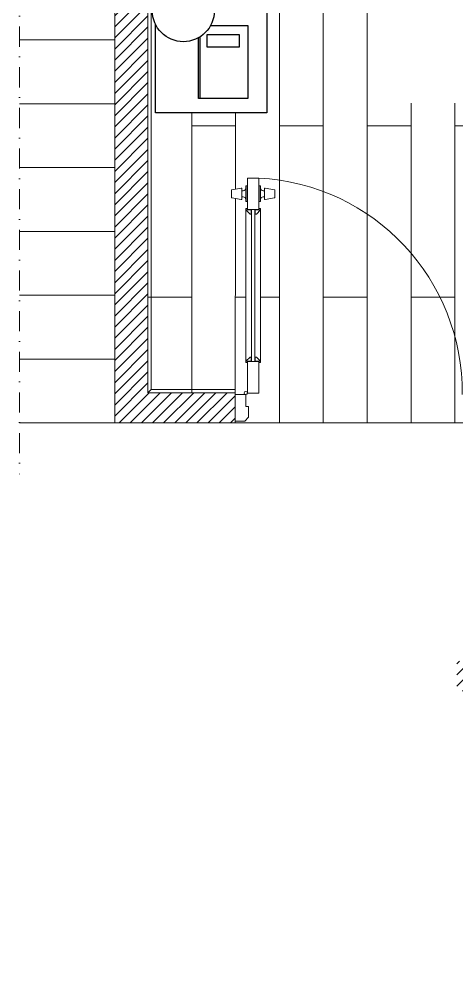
# Model space of a CAD drawing. Header units: centimetres. Extents: x 1723 to 3296, y 1174 to 2216.
# Drawn here: x 1722.8 to 1860.4, y 1180.3 to 1485.5 of the extents above; entities that cross this region are included whole.
import ezdxf

# ---------------------------------------------------------------- set-up
doc = ezdxf.new("R2010")
doc.units = ezdxf.units.CM
doc.linetypes.add('TRATTOPUNTO2', pattern=[12.7, 6.35, -3.175, 0, -3.175])
doc.layers.get('0').update_dxf_attribs({"lineweight": 18})
for name, color, linetype in [('arredo', 253, 'Continuous'), ('campitura', 9, 'Continuous'), ('DETTAGLI', 80, 'Continuous')]:
    doc.layers.add(name, color=color, linetype=linetype)
doc.layers.add('muro sezione', color=10, linetype='Continuous', lineweight=18)
doc.layers.add('Pavimento', color=60, linetype='Continuous', lineweight=18)

msp = doc.modelspace()

# ---------------------------------------------------------------- hatches: boundary and pattern name
at = {"layer": 'campitura', "linetype": 'TRATTOPUNTO2'}
h = msp.add_hatch(dxfattribs=at)
h.set_pattern_fill('ANSI31', color=256, scale=0.78)
h.paths.add_polyline_path([(1763.27, 1614), (1860.39, 1614), (1860.39, 1623.56), (1752.81, 1623.56), (1722.81, 1623.56), (1722.81, 1614), (1752.81, 1614), (1752.81, 1358.43), (1790.75, 1358.43), (1790.75, 1367.33), (1790.75, 1367.9), (1763.27, 1367.9)])
h.paths.add_polyline_path([(2082.93, 1644.78), (2061.4, 1644.78), (2061.4, 1623.56), (1945.07, 1623.56), (1945.07, 1614), (2061.43, 1614), (2061.4, 1219.76), (1957.86, 1219.76), (1957.86, 1283.38), (1874.96, 1283.42), (1874.97, 1367.9), (1865.5, 1367.87), (1865.5, 1358.43), (1865.5, 1358.43), (1865.46, 1283.43), (1860.46, 1283.43), (1860.46, 1273.91), (1865.45, 1273.91), (1948.4, 1273.91), (1948.4, 1210.3), (2061.4, 1210.3), (2061.4, 1210.3), (2061.4, 1180.3), (2082.93, 1180.3), (2082.93, 1210.3)])

# ---------------------------------------------------------------- linework, layer by layer
for p, q in [((1794.57, 1435.53), (1798.21, 1435.53)), ((1794.57, 1435.53), (1794.57, 1425.61)), ((1798.21, 1435.53), (1798.21, 1425.61)), ((1789.53, 1430.57), (1789.53, 1431.67)), ((1789.67, 1431.83), (1792.64, 1432.34)), ((1792.84, 1428.96), (1792.84, 1432.18)), ((1793.25, 1431.54), (1792.84, 1431.54)), ((1794.49, 1433.05), (1794.08, 1433.05)), ((1794.08, 1433.05), (1794.28, 1433.05)), ((1794.08, 1433.05), (1794.08, 1428.09)), ((1794.49, 1428.09), (1794.49, 1433.05)), ((1798.3, 1433.05), (1798.71, 1433.05)), ((1798.3, 1428.09), (1798.3, 1433.05)), ((1798.71, 1433.05), (1798.5, 1433.05)), ((1798.71, 1433.05), (1798.71, 1428.09)), ((1799.54, 1431.54), (1799.95, 1431.54)), ((1799.95, 1428.96), (1799.95, 1432.18)), ((1803.12, 1431.83), (1800.14, 1432.34)), ((1803.26, 1430.57), (1803.26, 1431.67)), ((1789.53, 1430.57), (1789.53, 1429.47)), ((1789.67, 1429.31), (1792.64, 1428.8)), ((1793.25, 1429.59), (1792.84, 1429.59)), ((1799.54, 1429.59), (1799.95, 1429.59)), ((1803.12, 1429.31), (1800.14, 1428.8)), ((1803.26, 1430.57), (1803.26, 1429.47)), ((1794.08, 1428.09), (1794.49, 1428.09)), ((1794.08, 1425.94), (1794.08, 1425.52)), ((1794.49, 1425.94), (1794.08, 1425.94)), ((1794.08, 1425.52), (1794.08, 1377.44)), ((1794.08, 1425.52), (1795.4, 1424.2)), ((1794.49, 1425.94), (1794.49, 1425.52)), ((1794.49, 1425.94), (1794.49, 1425.52)), ((1794.49, 1425.52), (1795.65, 1425.52)), ((1794.49, 1425.52), (1795.81, 1425.52)), ((1794.57, 1425.61), (1798.21, 1425.61)), ((1795.81, 1425.52), (1795.81, 1424.2)), ((1795.9, 1425.61), (1795.9, 1377.77)), ((1796.89, 1425.61), (1796.89, 1377.77)), ((1796.97, 1425.52), (1796.97, 1424.2)), ((1798.3, 1425.52), (1796.97, 1425.52)), ((1798.3, 1425.52), (1797.14, 1425.52)), ((1798.71, 1425.52), (1797.39, 1424.2)), ((1798.71, 1428.09), (1798.3, 1428.09)), ((1798.3, 1425.94), (1798.3, 1425.52)), ((1798.3, 1425.94), (1798.71, 1425.94)), ((1798.3, 1425.94), (1798.3, 1425.52)), ((1798.71, 1425.94), (1798.71, 1425.52)), ((1798.71, 1425.52), (1798.71, 1377.44)), ((1795.81, 1424.2), (1795.4, 1424.2)), ((1796.97, 1424.2), (1797.39, 1424.2)), ((1794.08, 1377.85), (1795.4, 1379.17)), ((1794.08, 1377.44), (1794.08, 1377.85)), ((1794.49, 1377.44), (1794.08, 1377.44)), ((1794.49, 1377.44), (1794.49, 1377.85)), ((1794.49, 1377.85), (1795.81, 1377.85)), ((1794.49, 1377.44), (1794.49, 1377.85)), ((1794.49, 1377.85), (1795.65, 1377.85)), ((1794.57, 1377.77), (1798.21, 1377.77)), ((1794.57, 1377.77), (1798.21, 1377.77)), ((1794.57, 1377.77), (1794.57, 1367.84)), ((1795.81, 1379.17), (1795.4, 1379.17)), ((1795.81, 1377.85), (1795.81, 1379.17)), ((1796.97, 1379.17), (1797.39, 1379.17)), ((1796.97, 1377.85), (1796.97, 1379.17)), ((1798.3, 1377.85), (1796.97, 1377.85)), ((1798.3, 1377.85), (1797.14, 1377.85)), ((1798.71, 1377.85), (1797.39, 1379.17)), ((1798.21, 1377.77), (1798.21, 1367.84)), ((1798.3, 1377.44), (1798.3, 1377.85)), ((1798.3, 1377.44), (1798.3, 1377.85)), ((1798.3, 1377.44), (1798.71, 1377.44)), ((1798.71, 1377.44), (1798.71, 1377.85)), ((1763.27, 1367.9), (1764.26, 1368.9)), ((1790.75, 1367.33), (1794.06, 1367.33)), ((1790.75, 1359), (1790.75, 1367.33)), ((1794.06, 1367.33), (1794.06, 1365.76)), ((1794.06, 1367.33), (1794.06, 1363.61)), ((1794.57, 1367.84), (1798.21, 1367.84)), ((1794.06, 1363.61), (1794.88, 1363.61)), ((1794.88, 1363.61), (1794.88, 1360.2)), ((1793.72, 1359), (1790.75, 1359)), ((1794.88, 1360.2), (1793.72, 1359))]:
    msp.add_line(p, q)
msp.add_lwpolyline([(1790.75, 1367.9), (1790.75, 1368.9), (1764.26, 1368.9), (1764.26, 1613)])
msp.add_circle((1794.06, 1367.84), 0.517)
at = {"color": 252}
msp.add_arc((1794.61, 1368.06), 67.57, 359.3802, 86.9413, dxfattribs=at)
for centre, radius, start, end in [((1789.69, 1431.67), 0.165, 99.7258, 180), ((1789.69, 1431.67), 0.165, 99.7258, 180), ((1792.67, 1432.18), 0.165, 0, 99.7258), ((1793.25, 1432.37), 0.831, 270, 0), ((1799.54, 1432.37), 0.831, 180, 270), ((1800.11, 1432.18), 0.165, 80.2742, 180), ((1803.09, 1431.67), 0.165, 0, 80.2742), ((1803.09, 1431.67), 0.165, 0, 80.2742), ((1789.69, 1429.47), 0.165, 180, 260.2742), ((1789.69, 1429.47), 0.165, 180, 260.2742), ((1792.67, 1428.96), 0.165, 260.2742, 0), ((1792.67, 1428.96), 0.165, 260.2742, 0), ((1793.25, 1428.76), 0.831, 0, 90), ((1799.54, 1428.76), 0.831, 90, 180), ((1800.11, 1428.96), 0.165, 180, 279.7258), ((1800.11, 1428.96), 0.165, 180, 279.7258), ((1803.09, 1429.47), 0.165, 279.7258, 0), ((1803.09, 1429.47), 0.165, 279.7258, 0)]:
    msp.add_arc(centre, radius, start, end)
at = {"layer": 'arredo'}
msp.add_lwpolyline([(1765.7, 1502.03), (1800.7, 1502.03), (1800.7, 1456.03), (1765.7, 1456.03), (1765.7, 1483.82)], dxfattribs=at)
msp.add_circle((1774.41, 1488.22), 9.76, dxfattribs=at)
at = {"layer": 'DETTAGLI'}
msp.add_line((1779.72, 1460.53), (1779.72, 1480.03), dxfattribs=at)
for points in [[(1782.96, 1483.53), (1794.72, 1483.53), (1794.72, 1460.53)], [(1781.93, 1476.72), (1781.93, 1480.72), (1791.93, 1480.72), (1791.93, 1476.72), (1781.93, 1476.72)], [(1794.72, 1460.53), (1779.14, 1460.53), (1779.14, 1479.69)]]:
    msp.add_lwpolyline(points, dxfattribs=at)
at = {"layer": 'muro sezione', "linetype": 'TRATTOPUNTO2'}
msp.add_line((1722.81, 1636.83), (1722.81, 1342.24), dxfattribs=at)
at = {"layer": 'muro sezione'}
for points in [[(1752.81, 1623.56), (1860.39, 1623.56), (1860.39, 1614), (1763.27, 1614), (1763.27, 1367.9), (1790.75, 1367.9)], [(1790.75, 1367.9), (1790.75, 1358.43), (1752.81, 1358.43), (1752.81, 1614)]]:
    msp.add_lwpolyline(points, dxfattribs=at)
at = {"layer": 'Pavimento'}
for p, q in [((1722.81, 1358.43), (1752.81, 1358.43)), ((1790.75, 1358.43), (1865.5, 1358.43))]:
    msp.add_line(p, q, dxfattribs=at)
for points in [[(1765.87, 1506), (1763.27, 1506), (1763.27, 1398), (1777.07, 1398), (1777.07, 1456.03)], [(1798.71, 1398), (1804.67, 1398), (1804.67, 1505.29)], [(1804.67, 1452), (1818.47, 1452), (1818.47, 1505.29)], [(1818.47, 1398), (1832.27, 1398), (1832.27, 1505.29)], [(1722.81, 1478.99), (1752.81, 1478.99)], [(1722.81, 1458.9), (1752.81, 1458.9)], [(1832.27, 1452), (1846.07, 1452), (1846.07, 1459.12)], [(1846.07, 1398), (1859.87, 1398), (1859.87, 1459.12)], [(1859.87, 1452), (1873.67, 1452), (1873.67, 1459.12)], [(1777.07, 1452), (1790.87, 1452), (1790.87, 1456.03)], [(1790.84, 1432.03), (1790.87, 1452), (1777.07, 1452)], [(1818.47, 1358.43), (1818.47, 1452), (1804.67, 1452)], [(1846.07, 1358.43), (1846.07, 1452), (1832.27, 1452)], [(1873.67, 1368.87), (1873.67, 1452), (1859.87, 1452)], [(1722.81, 1438.8), (1752.81, 1438.8)], [(1790.75, 1367.9), (1790.75, 1367.9), (1790.84, 1429.1)], [(1722.81, 1418.71), (1752.81, 1418.71)], [(1722.81, 1398.62), (1752.81, 1398.62)], [(1777.07, 1367.9), (1777.07, 1398), (1763.27, 1398), (1763.27, 1367.9)], [(1790.87, 1398), (1794.08, 1398)], [(1794.08, 1398), (1790.87, 1398)], [(1804.67, 1358.43), (1804.67, 1398), (1798.71, 1398)], [(1832.27, 1358.43), (1832.27, 1398), (1818.47, 1398)], [(1859.87, 1358.43), (1859.87, 1398), (1846.07, 1398)], [(1722.81, 1378.53), (1752.81, 1378.53)]]:
    msp.add_lwpolyline(points, dxfattribs=at)

doc.saveas('drawing.dxf')
